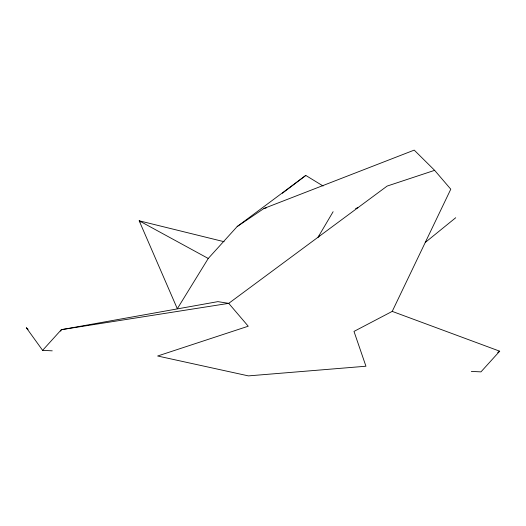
<?xml version="1.0" encoding="UTF-8"?>
<svg xmlns="http://www.w3.org/2000/svg" width="526" height="526" viewBox="0 0 526 526"><rect width="100%" height="100%" fill="white"/><g stroke="black" fill="none" stroke-linecap="round" stroke-linejoin="round"><path stroke-width="0.79" d="M60.707 331.189L61.345 329.677L217.889 301.635L228.725 303.357L248.233 326.219L157.629 356.003L248.404 375.886L365.945 366.227L353.991 331.413L392.225 311.385L450.782 189.202L434.634 170.339L414.212 150.114L263.999 208.447L237.167 226.555L208.25 258.47L177.315 308.736L139.186 220.795L224.122 241.717M333.116 211.715L318.079 237.2L319.624 235.306M28.108 329.309L26.3 327.698L42.613 350.355L61.345 329.677L228.725 303.357L387.123 186.079L434.634 170.339M392.225 311.385L499.7 351.19L480.961 371.875L471.329 371.402M425.258 242.46L455.713 217.738M282.35 193.252L305.79 175.434L323.076 185.994M237.167 226.555L305.79 175.434M497.655 352.538L499.7 351.19M355.563 208.48L357.838 207.763M263.999 208.447L266.373 207.875M42.613 350.355L52.238 350.829M208.25 258.47L139.186 220.795L140.258 222.031"/></g></svg>
